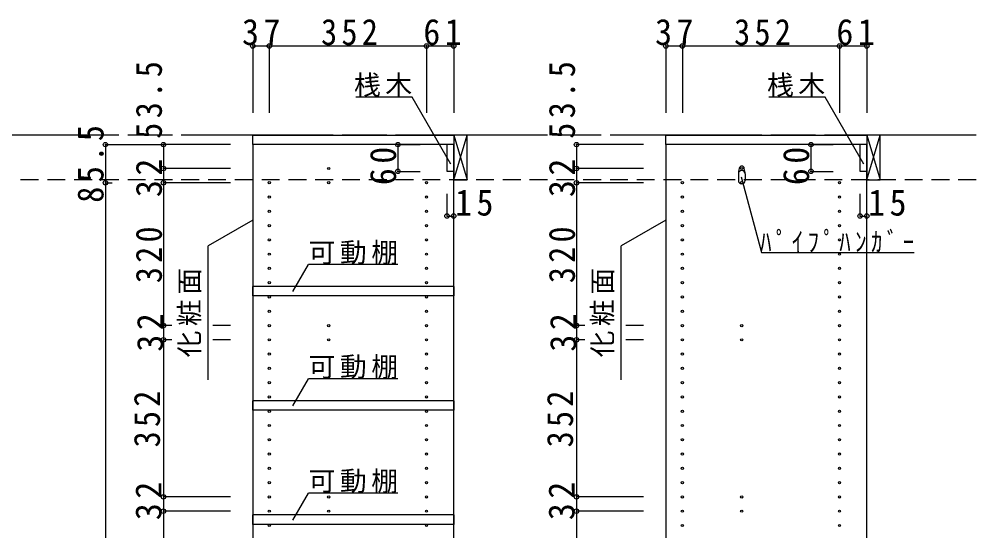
# Model space of a CAD drawing. Units: millimetres, scale not verified. Extents: x -3922 to 3878, y -2932 to 2722.
# Drawn here: x -421 to 1724, y -614 to 533 of the extents above; entities that cross this region are included whole.
import ezdxf

# ---------------------------------------------------------------- set-up
doc = ezdxf.new("R2010")
doc.units = ezdxf.units.MM
doc.header["$LTSCALE"] = 20
doc.header["$PDMODE"] = 32
doc.header["$PDSIZE"] = 10
doc.linetypes.add('CHAIN1', pattern=[8, 5, -1, 1, -1])
doc.linetypes.add('DASHED2', pattern=[3, 2, -1])
for name, color, linetype in [('0-2', 2, 'Continuous'), ('0-4_可動棚', 3, 'Continuous'), ('0-5_側板', 4, 'Continuous'), ('0-6_パイプハンガー', 4, 'Continuous'), ('0-7_桟木・巾木', 2, 'Continuous'), ('0-8', 7, 'Continuous'), ('0-A_文字', 7, 'Continuous'), ('0-B_寸法', 7, 'Continuous')]:
    doc.layers.add(name, color=color, linetype=linetype)
doc.styles.add('ＭＳ ゴシック', font='')
doc.styles.get('ＭＳ ゴシック').set_extended_font_data('MS Gothic')

msp = doc.modelspace()

# ---------------------------------------------------------------- linework, layer by layer
at = {"layer": '0-2'}
for p, q in [((102.37, 272.73), (552.37, 272.73)), ((552.37, 272.73), (552.37, 251.73)), ((1027.37, 251.73), (1027.37, 272.73)), ((1027.37, 272.73), (1477.37, 272.73)), ((1477.37, 272.73), (1477.37, 251.73)), ((1477.37, 251.73), (1027.37, 251.73))]:
    msp.add_line(p, q, dxfattribs=at)
msp.add_lwpolyline([(552.37, 251.73), (102.37, 251.73), (102.37, 272.73)], dxfattribs=at)
at = {"layer": '0-4_可動棚', "color": 2}
for p, q in [((102.37, -87.27), (102.37, -66.27)), ((552.37, -66.27), (102.37, -66.27)), ((102.37, -343.27), (102.37, -322.27)), ((552.37, -322.27), (102.37, -322.27)), ((102.37, -599.27), (102.37, -578.27)), ((552.37, -578.27), (102.37, -578.27))]:
    msp.add_line(p, q, dxfattribs=at)
for points in [[(552.37, -66.27), (552.37, -87.27), (102.37, -87.27)], [(552.37, -322.27), (552.37, -343.27), (102.37, -343.27)], [(552.37, -578.27), (552.37, -599.27), (102.37, -599.27)]]:
    msp.add_lwpolyline(points, dxfattribs=at)
at = {"layer": '0-5_側板', "color": 3}
for p, q in [((552.37, 251.73), (102.37, 251.73)), ((552.37, -1711.27), (552.37, 251.73)), ((1477.37, 251.73), (1027.37, 251.73)), ((1027.37, 251.73), (1027.37, -1711.27)), ((1477.37, -1711.27), (1477.37, 251.73))]:
    msp.add_line(p, q, dxfattribs=at)
msp.add_lwpolyline([(102.37, 251.73), (102.37, -1711.27), (552.37, -1711.27)], dxfattribs=at)
at = {"layer": '0-5_側板'}
for centre in [(272.37, 198.23), (1197.37, 198.23), (139.37, 166.23), (272.37, 166.23), (491.37, 166.23), (1064.37, 166.23), (1197.37, 166.23), (1416.37, 166.23), (139.37, 134.23), (491.37, 134.23), (1064.37, 134.23), (1416.37, 134.23), (139.37, 102.23), (491.37, 102.23), (1064.37, 102.23), (1416.37, 102.23), (139.37, 70.23), (491.37, 70.23), (1064.37, 70.23), (1416.37, 70.23), (139.37, 38.23), (491.37, 38.23), (1064.37, 38.23), (1416.37, 38.23), (139.37, 6.23), (491.37, 6.23), (1064.37, 6.23), (1416.37, 6.23), (139.37, -25.77), (491.37, -25.77), (1064.37, -25.77), (1416.37, -25.77), (139.37, -57.77), (491.37, -57.77), (1064.37, -57.77), (1416.37, -57.77), (139.37, -89.77), (491.37, -89.77), (1064.37, -89.77), (1416.37, -89.77), (139.37, -121.77), (491.37, -121.77), (1064.37, -121.77), (1416.37, -121.77), (139.37, -153.77), (272.37, -153.77), (491.37, -153.77), (1064.37, -153.77), (1197.37, -153.77), (1416.37, -153.77), (139.37, -185.77), (272.37, -185.77), (491.37, -185.77), (1064.37, -185.77), (1197.37, -185.77), (1416.37, -185.77), (139.37, -217.77), (491.37, -217.77), (1064.37, -217.77), (1416.37, -217.77), (139.37, -249.77), (491.37, -249.77), (1064.37, -249.77), (1416.37, -249.77), (139.37, -281.77), (491.37, -281.77), (1064.37, -281.77), (1416.37, -281.77), (139.37, -313.77), (491.37, -313.77), (1064.37, -313.77), (1416.37, -313.77), (139.37, -345.77), (491.37, -345.77), (1064.37, -345.77), (1416.37, -345.77), (139.37, -377.77), (491.37, -377.77), (1064.37, -377.77), (1416.37, -377.77), (139.37, -409.77), (491.37, -409.77), (1064.37, -409.77), (1416.37, -409.77), (139.37, -441.77), (491.37, -441.77), (1064.37, -441.77), (1416.37, -441.77), (139.37, -473.77), (491.37, -473.77), (1064.37, -473.77), (1416.37, -473.77), (139.37, -505.77), (491.37, -505.77), (1064.37, -505.77), (1416.37, -505.77), (139.37, -537.77), (272.37, -537.77), (491.37, -537.77), (1064.37, -537.77), (1197.37, -537.77), (1416.37, -537.77), (139.37, -569.77), (272.37, -569.77), (491.37, -569.77), (1064.37, -569.77), (1197.37, -569.77), (1416.37, -569.77), (139.37, -601.77), (491.37, -601.77), (1064.37, -601.77), (1416.37, -601.77)]:
    msp.add_circle(centre, 2.5, dxfattribs=at)
at = {"layer": '0-6_パイプハンガー', "color": 2}
for p, q in [((1189.87, 186.23), (1189.87, 171.23)), ((1204.87, 186.23), (1204.87, 171.23))]:
    msp.add_line(p, q, dxfattribs=at)
at = {"layer": '0-6_パイプハンガー', "color": 7}
for centre, radius, start, end in [((1235.97, 184.72), 46.13, 162.96035, 178.115), ((1197.37, 198.23), 5.5, 0, 180), ((1158.77, 184.72), 46.13, 1.885, 17.03965)]:
    msp.add_arc(centre, radius, start, end, dxfattribs=at)
at = {"layer": '0-6_パイプハンガー', "color": 2}
for centre, start, end in [((1197.37, 186.23), 0, 180), ((1197.37, 171.23), 180, 0)]:
    msp.add_arc(centre, 7.5, start, end, dxfattribs=at)
at = {"layer": '0-7_桟木・巾木'}
for p, q in [((552.37, 251.73), (537.37, 251.73)), ((537.37, 191.73), (537.37, 251.73)), ((552.37, 251.73), (552.37, 191.73)), ((1462.37, 191.73), (1462.37, 251.73)), ((1477.37, 251.73), (1462.37, 251.73)), ((1477.37, 251.73), (1477.37, 191.73)), ((1465.87, 191.73), (1462.37, 191.73)), ((1477.37, 191.73), (1465.87, 191.73))]:
    msp.add_line(p, q, dxfattribs=at)
msp.add_lwpolyline([(552.37, 191.73), (540.87, 191.73), (537.37, 191.73)], dxfattribs=at)
at = {"layer": '0-8', "color": 3}
for p, q in [((552.37, 272.73), (552.37, 172.73)), ((582.37, 272.73), (552.37, 272.73)), ((582.37, 172.73), (582.37, 272.73)), ((552.37, 172.73), (582.37, 172.73))]:
    msp.add_line(p, q, dxfattribs=at)
at = {"layer": '0-8'}
for p, q in [((552.37, 172.73), (582.37, 272.73)), ((552.37, 272.73), (582.37, 172.73)), ((1477.37, 272.73), (1507.37, 172.73)), ((1477.37, 172.73), (1507.37, 272.73))]:
    msp.add_line(p, q, dxfattribs=at)
at = {"layer": '0-8', "color": 3}
msp.add_lwpolyline([(1507.37, 172.73), (1507.37, 272.73), (1477.37, 272.73), (1477.37, 172.73)], close=True, dxfattribs=at)
at = {"layer": '0-A_文字'}
for p, q in [((459.02, 358.32), (333, 358.32)), ((545.7, 208.2), (459.02, 358.32)), ((1384.02, 358.32), (1258, 358.32)), ((1470.7, 208.2), (1384.02, 358.32)), ((1195.77, 179.76), (1241.31, 9.81)), ((102.37, 82.66), (2.37, 24.93)), ((1027.37, 82.66), (927.37, 24.93)), ((2.37, -275.07), (2.37, 24.93)), ((927.37, -275.07), (927.37, 24.93)), ((1241.31, 9.81), (1583.64, 9.81)), ((192.35, -77.79), (227.37, -17.14)), ((427.37, -17.14), (227.37, -17.14)), ((192.35, -333.79), (227.37, -273.14)), ((427.37, -273.14), (227.37, -273.14)), ((192.35, -589.79), (227.37, -529.14)), ((427.37, -529.14), (227.37, -529.14))]:
    msp.add_line(p, q, dxfattribs=at)
at = {"layer": '0-A_文字', "linetype": 'CHAIN1'}
msp.add_line((3282.37, 272.73), (-3316.63, 272.73), dxfattribs=at)
at = {"layer": '0-B_寸法', "color": 4}
for p, q in [((102.37, 472.73), (102.37, 322.73)), ((102.37, 472.73), (552.37, 472.73)), ((139.37, 472.73), (139.37, 322.73)), ((491.37, 472.73), (491.37, 322.73)), ((552.37, 472.73), (552.37, 322.73)), ((1027.37, 472.73), (1477.37, 472.73)), ((1027.37, 472.73), (1027.37, 322.73)), ((1064.37, 472.73), (1064.37, 322.73)), ((1416.37, 472.73), (1416.37, 322.73)), ((1477.37, 472.73), (1477.37, 322.73)), ((-227.63, 251.73), (-227.63, -1711.27)), ((-227.63, 251.73), (-97.63, 251.73)), ((-97.63, 251.73), (-97.63, 198.23)), ((52.37, 251.73), (-97.63, 251.73)), ((427.37, 251.73), (427.37, 191.73)), ((427.37, 251.73), (477.37, 251.73)), ((977.37, 251.73), (827.37, 251.73)), ((827.37, 251.73), (827.37, 198.23)), ((1352.37, 251.73), (1402.37, 251.73)), ((1352.37, 251.73), (1352.37, 191.73)), ((-97.63, 198.23), (-97.63, 166.23)), ((52.37, 198.23), (-97.63, 198.23)), ((977.37, 198.23), (827.37, 198.23)), ((827.37, 198.23), (827.37, 166.23)), ((427.37, 191.73), (477.37, 191.73)), ((1352.37, 191.73), (1402.37, 191.73)), ((-227.63, 166.23), (-212.62, 166.23)), ((-97.63, 166.23), (-97.63, -153.77)), ((52.37, 166.23), (-97.63, 166.23)), ((977.37, 166.23), (827.37, 166.23)), ((827.37, 166.23), (827.37, -153.77)), ((537.37, 91.73), (537.37, 141.73)), ((552.37, 91.73), (552.37, 141.73)), ((1462.37, 91.73), (1462.37, 141.73)), ((1477.37, 91.73), (1477.37, 141.73)), ((537.37, 91.73), (552.37, 91.73)), ((1462.37, 91.73), (1477.37, 91.73)), ((-97.63, -153.77), (-97.63, -185.77)), ((-79.14, -153.77), (-97.63, -153.77)), ((52.37, -153.77), (12.62, -153.77)), ((845.86, -153.77), (827.37, -153.77)), ((827.37, -153.77), (827.37, -185.77)), ((977.37, -153.77), (937.62, -153.77)), ((-97.63, -185.77), (-97.63, -537.77)), ((-79.14, -185.77), (-97.63, -185.77)), ((52.37, -185.77), (12.62, -185.77)), ((845.86, -185.77), (827.37, -185.77)), ((827.37, -185.77), (827.37, -537.77)), ((977.37, -185.77), (937.62, -185.77)), ((-97.63, -537.77), (-97.63, -569.77)), ((52.37, -537.77), (-97.63, -537.77)), ((977.37, -537.77), (827.37, -537.77)), ((827.37, -537.77), (827.37, -569.77)), ((-97.63, -569.77), (-97.63, -889.77)), ((52.37, -569.77), (-97.63, -569.77)), ((977.37, -569.77), (827.37, -569.77)), ((827.37, -569.77), (827.37, -889.77))]:
    msp.add_line(p, q, dxfattribs=at)
at = {"layer": '0-B_寸法', "color": 4, "linetype": 'DASHED2'}
for p, q in [((3282.37, 272.73), (-3316.63, 272.73)), ((3282.37, 172.73), (-3316.63, 172.73))]:
    msp.add_line(p, q, dxfattribs=at)
at = {"layer": '0-B_寸法'}
for p in [(102.37, 472.73), (139.37, 472.73), (491.37, 472.73), (552.37, 472.73), (1027.37, 472.73), (1064.37, 472.73), (1416.37, 472.73), (1477.37, 472.73), (-227.63, 251.73), (-97.63, 251.73), (427.37, 251.73), (827.37, 251.73), (1352.37, 251.73), (-97.63, 198.23), (427.37, 191.73), (827.37, 198.23), (1352.37, 191.73), (-227.63, 166.23), (-97.63, 166.23), (827.37, 166.23), (537.37, 91.73), (552.37, 91.73), (1462.37, 91.73), (1477.37, 91.73), (-97.63, -153.77), (827.37, -153.77), (-97.63, -185.77), (827.37, -185.77), (-97.63, -537.77), (827.37, -537.77), (-97.63, -569.77), (827.37, -569.77)]:
    msp.add_point(p, dxfattribs=at)

# ---------------------------------------------------------------- texts
at = {"layer": '0-A_文字', "char_height": 43.99, "attachment_point": 7, "style": 'ＭＳ ゴシック'}
for s, insert in [('\\T1.17;桟木', (329.02, 358.32)), ('\\T1.17;桟木', (1254.02, 358.32)), ('\\T1.39;\\W0.85;ﾊﾟｲﾌﾟﾊﾝｶﾞｰ', (1238.64, 9.81)), ('\\T1.17;可動棚', (227.37, -17.14)), ('\\T1.17;可動棚', (227.37, -273.14)), ('\\T1.17;可動棚', (227.37, -529.14))]:
    msp.add_mtext(s, dxfattribs=dict(at, insert=insert))
at = {"layer": '0-A_文字', "char_height": 43.99, "attachment_point": 7, "rotation": 90, "style": 'ＭＳ ゴシック'}
for insert in [(-12.63, -225.07), (912.37, -225.07)]:
    msp.add_mtext('\\T1.17;化粧面', dxfattribs=dict(at, insert=insert))
at = {"layer": '0-B_寸法', "char_height": 58.65, "attachment_point": 7, "style": 'ＭＳ ゴシック'}
for s, insert in [('\\T1.27;\\W0.95;37', (78.37, 473.94)), ('\\T1.27;\\W0.9;352', (255.37, 473.94)), ('\\T1.27;\\W0.95;61', (484.37, 473.94)), ('\\T1.27;\\W0.95;37', (1003.37, 473.94)), ('\\T1.27;\\W0.9;352', (1180.37, 473.94)), ('\\T1.27;\\W0.95;61', (1409.37, 473.94)), ('\\T1.27;\\W0.95;15', (555.26, 91.73)), ('\\T1.27;\\W0.95;15', (1480.26, 91.73))]:
    msp.add_mtext(s, dxfattribs=dict(at, insert=insert))
at = {"layer": '0-B_寸法', "char_height": 58.65, "attachment_point": 7, "rotation": 90, "style": 'ＭＳ ゴシック'}
for s, insert in [('\\T1.28;\\W0.9;53.5', (-100.24, 264.81)), ('\\T1.28;\\W0.9;53.5', (824.76, 264.81)), ('\\T1.28;\\W0.9;85.5', (-230.95, 121.48)), ('\\T1.27;\\W0.95;60', (424.17, 160.86)), ('\\T1.27;\\W0.95;60', (1349.17, 160.86)), ('\\T1.27;\\W0.95;32', (-100.24, 134.1)), ('\\T1.27;\\W0.95;32', (824.76, 134.1)), ('\\T1.27;\\W0.9;320', (-100.24, -58.77)), ('\\T1.27;\\W0.9;320', (824.76, -58.77)), ('\\T1.27;\\W0.95;32', (-97.63, -212.27)), ('\\T1.27;\\W0.95;32', (827.37, -212.27)), ('\\T1.27;\\W0.9;352', (-104.54, -426.77)), ('\\T1.27;\\W0.9;352', (820.46, -426.77)), ('\\T1.27;\\W0.95;32', (-101.14, -589.89)), ('\\T1.27;\\W0.95;32', (823.86, -589.89))]:
    msp.add_mtext(s, dxfattribs=dict(at, insert=insert))

doc.saveas('drawing.dxf')
